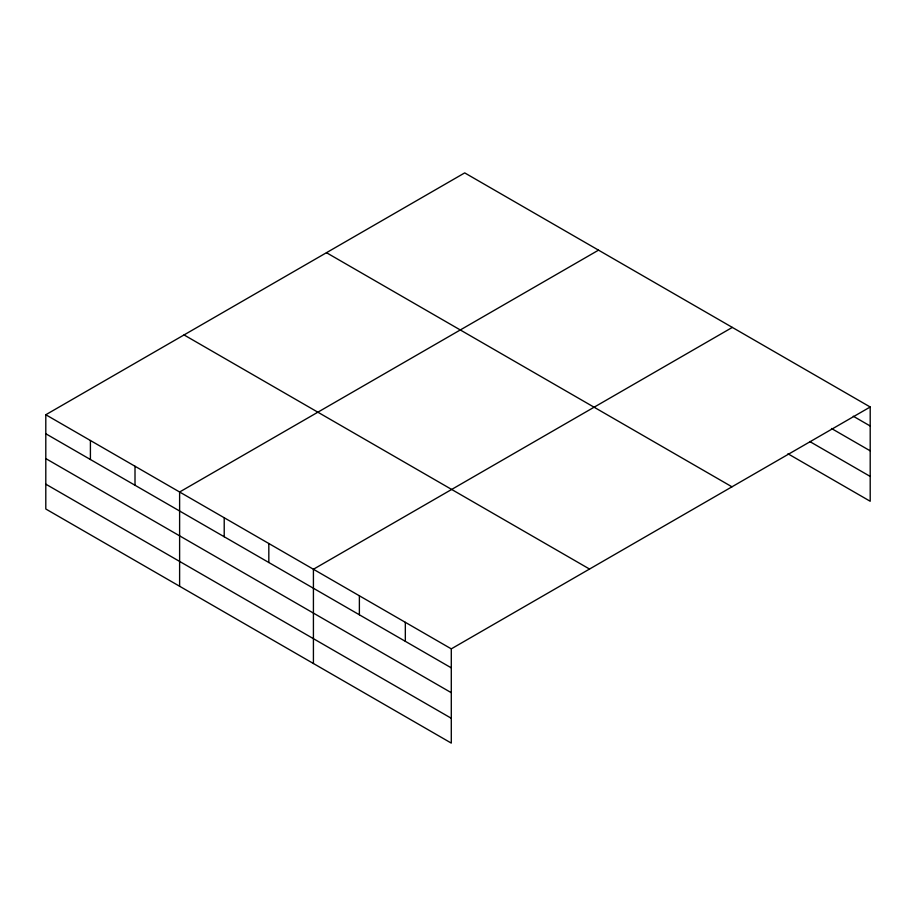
<?xml version="1.0" encoding="UTF-8"?>
<svg xmlns="http://www.w3.org/2000/svg" width="916" height="916" viewBox="0 0 916 916"><rect width="100%" height="100%" fill="white"/><g stroke="black" fill="none" stroke-linecap="round" stroke-linejoin="round"><path stroke-width="1.37" d="M45.8 414.742L451.29 648.86L451.29 743.105L45.8 508.998L45.8 414.742L464.71 172.895L870.2 407.002L870.2 501.258L787.966 453.775M598.526 250.148L179.616 492.007L179.616 586.251M732.331 327.401L313.421 569.26L313.421 663.516M451.29 648.86L870.2 407.002M853.265 416.219L870.2 425.997M831.499 428.493L870.2 450.832M809.733 441.512L870.2 476.423M326.474 252.701L731.964 486.808M184.036 334.935L589.526 569.042M45.8 433.749L451.29 667.856M45.8 458.584L451.29 692.691M45.8 484.163L451.29 718.27M405.33 622.319L405.33 641.315M359.381 595.789L359.381 614.785M268.823 543.509L268.823 562.504M224.214 517.758L224.214 536.753M135.007 466.255L135.007 485.251M90.409 440.504L90.409 459.5"/></g></svg>
